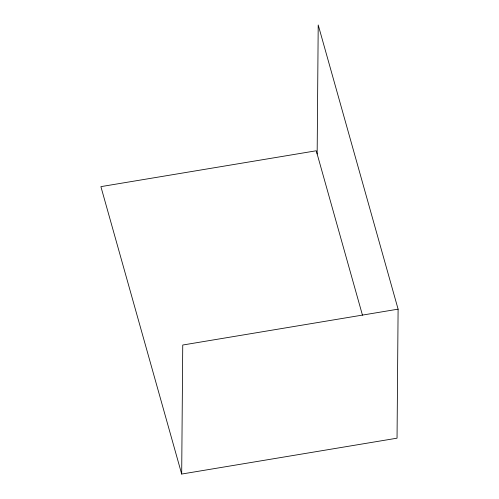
<?xml version="1.0" encoding="UTF-8"?>
<svg xmlns="http://www.w3.org/2000/svg" width="499" height="499" viewBox="0 0 499 499"><rect width="100%" height="100%" fill="white"/><g stroke="black" fill="none" stroke-linecap="round" stroke-linejoin="round"><path stroke-width="0.75" d="M398.102 309.155L397.042 438.184L181.686 474.05L182.746 345.021L398.102 309.155L318.212 24.95L317.152 153.979M362.474 315.206L316.254 150.773L100.898 186.638L181.686 474.05"/></g></svg>
